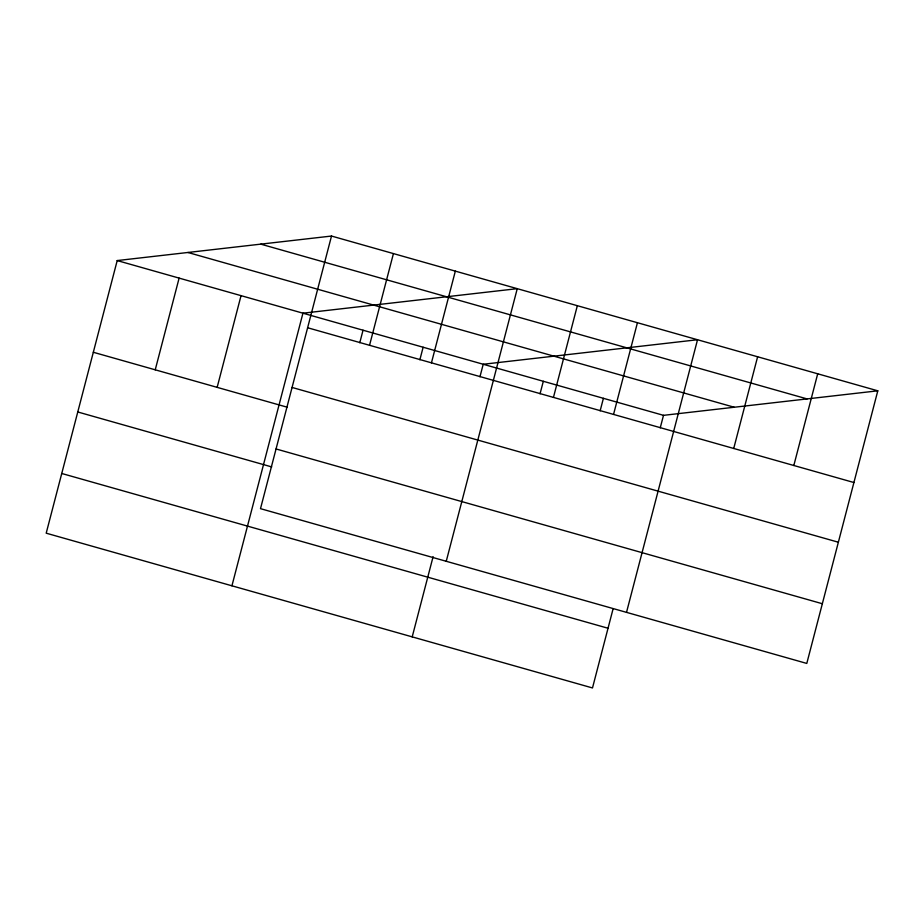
<?xml version="1.0" encoding="UTF-8"?>
<svg xmlns="http://www.w3.org/2000/svg" width="924" height="924" viewBox="0 0 924 924"><rect width="100%" height="100%" fill="white"/><g stroke="black" fill="none" stroke-linecap="round" stroke-linejoin="round"><path stroke-width="1.39" d="M331.508 236.047L260.499 508.662L806.791 663.432L877.8 390.817L331.508 236.047L117.209 260.568L46.2 533.183L592.492 687.953L613.016 609.112M155.232 369.819L179.117 278.112M217.152 387.364L241.037 295.657M231.936 585.804L302.945 313.19L517.255 288.669L446.246 561.284M359.783 342.723L363.04 330.214M369.542 345.299L393.428 253.592M419.877 359.748L423.134 347.239M431.45 362.843L455.336 271.136M412.208 636.879L433.102 556.675M479.96 376.773L483.217 364.264L697.528 339.743L626.518 612.358M540.055 393.797L543.312 381.289M553.453 397.401L577.338 305.694M600.15 410.822L603.407 398.313M613.548 414.426L637.433 322.719M660.244 427.847L663.501 415.338L877.8 390.817M733.725 448.475L757.622 356.768M793.82 465.5L817.705 373.793M260.787 244.144L807.079 398.914M187.93 252.483L734.222 407.241M117.209 260.568L663.501 415.338M307.623 327.754L853.915 482.524M292.076 387.456L838.357 542.226M93.324 352.275L287.248 407.218M276.057 448.96L822.337 603.73M77.766 411.977L271.702 466.92M61.746 473.481L608.038 628.251"/></g></svg>
